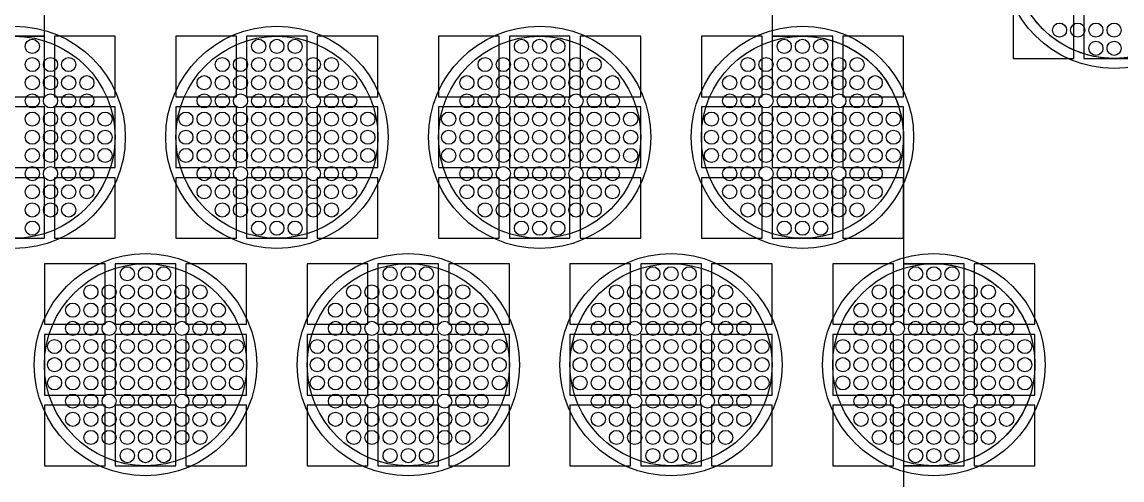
# Model space of a CAD drawing. Extents: x -49 to 54, y -38 to 38.
# Drawn here: x -37.28 to -31.84, y -8.43 to -6.16 of the extents above; entities that cross this region are included whole.
import ezdxf

# ---------------------------------------------------------------- set-up
doc = ezdxf.new("R2010")
doc.units = 0
for name, color, linetype in [('BACK_LAYER', 5, 'CONTINUOUS'), ('COND_LAYER_LOWER_ELECTRODE', 6, 'CONTINUOUS'), ('CONDUCTIVE_LAYER_BACK_LAYER', 2, 'CONTINUOUS'), ('EMITTER', 3, 'CONTINUOUS'), ('LOWER_ELECTRODE', 1, 'CONTINUOUS')]:
    doc.layers.add(name, color=color, linetype=linetype)

msp = doc.modelspace()

# ---------------------------------------------------------------- linework, layer by layer
at = {"layer": 'BACK_LAYER'}
for points in [[(-32.3802, -6.3386), (-32.0802, -6.3386), (-32.0802, -6.0386), (-32.3802, -6.0386)], [(-32.0302, -6.3386), (-31.7302, -6.3386), (-31.7302, -6.0386), (-32.0302, -6.0386)], [(-37.4721, -6.5288), (-37.1721, -6.5288), (-37.1721, -6.2288), (-37.4721, -6.2288)], [(-37.1221, -6.5288), (-36.8221, -6.5288), (-36.8221, -6.2288), (-37.1221, -6.2288)], [(-36.5221, -6.5288), (-36.2221, -6.5288), (-36.2221, -6.2288), (-36.5221, -6.2288)], [(-36.1721, -6.5288), (-35.8721, -6.5288), (-35.8721, -6.2288), (-36.1721, -6.2288)], [(-35.8221, -6.5288), (-35.5221, -6.5288), (-35.5221, -6.2288), (-35.8221, -6.2288)], [(-35.2221, -6.5288), (-34.9221, -6.5288), (-34.9221, -6.2288), (-35.2221, -6.2288)], [(-34.8721, -6.5288), (-34.5721, -6.5288), (-34.5721, -6.2288), (-34.8721, -6.2288)], [(-34.5221, -6.5288), (-34.2221, -6.5288), (-34.2221, -6.2288), (-34.5221, -6.2288)], [(-33.9221, -6.5288), (-33.6221, -6.5288), (-33.6221, -6.2288), (-33.9221, -6.2288)], [(-33.5721, -6.5288), (-33.2721, -6.5288), (-33.2721, -6.2288), (-33.5721, -6.2288)], [(-33.2221, -6.5288), (-32.9221, -6.5288), (-32.9221, -6.2288), (-33.2221, -6.2288)], [(-37.4721, -6.8788), (-37.1721, -6.8788), (-37.1721, -6.5788), (-37.4721, -6.5788)], [(-37.1221, -6.8788), (-36.8221, -6.8788), (-36.8221, -6.5788), (-37.1221, -6.5788)], [(-36.5221, -6.8788), (-36.2221, -6.8788), (-36.2221, -6.5788), (-36.5221, -6.5788)], [(-36.1721, -6.8788), (-35.8721, -6.8788), (-35.8721, -6.5788), (-36.1721, -6.5788)], [(-35.8221, -6.8788), (-35.5221, -6.8788), (-35.5221, -6.5788), (-35.8221, -6.5788)], [(-35.2221, -6.8788), (-34.9221, -6.8788), (-34.9221, -6.5788), (-35.2221, -6.5788)], [(-34.8721, -6.8788), (-34.5721, -6.8788), (-34.5721, -6.5788), (-34.8721, -6.5788)], [(-34.5221, -6.8788), (-34.2221, -6.8788), (-34.2221, -6.5788), (-34.5221, -6.5788)], [(-33.9221, -6.8788), (-33.6221, -6.8788), (-33.6221, -6.5788), (-33.9221, -6.5788)], [(-33.5721, -6.8788), (-33.2721, -6.8788), (-33.2721, -6.5788), (-33.5721, -6.5788)], [(-33.2221, -6.8788), (-32.9221, -6.8788), (-32.9221, -6.5788), (-33.2221, -6.5788)], [(-37.4721, -7.2288), (-37.1721, -7.2288), (-37.1721, -6.9288), (-37.4721, -6.9288)], [(-37.1221, -7.2288), (-36.8221, -7.2288), (-36.8221, -6.9288), (-37.1221, -6.9288)], [(-36.5221, -7.2288), (-36.2221, -7.2288), (-36.2221, -6.9288), (-36.5221, -6.9288)], [(-36.1721, -7.2288), (-35.8721, -7.2288), (-35.8721, -6.9288), (-36.1721, -6.9288)], [(-35.8221, -7.2288), (-35.5221, -7.2288), (-35.5221, -6.9288), (-35.8221, -6.9288)], [(-35.2221, -7.2288), (-34.9221, -7.2288), (-34.9221, -6.9288), (-35.2221, -6.9288)], [(-34.8721, -7.2288), (-34.5721, -7.2288), (-34.5721, -6.9288), (-34.8721, -6.9288)], [(-34.5221, -7.2288), (-34.2221, -7.2288), (-34.2221, -6.9288), (-34.5221, -6.9288)], [(-33.9221, -7.2288), (-33.6221, -7.2288), (-33.6221, -6.9288), (-33.9221, -6.9288)], [(-33.5721, -7.2288), (-33.2721, -7.2288), (-33.2721, -6.9288), (-33.5721, -6.9288)], [(-33.2221, -7.2288), (-32.9221, -7.2288), (-32.9221, -6.9288), (-33.2221, -6.9288)], [(-37.1721, -7.6546), (-36.8721, -7.6546), (-36.8721, -7.3546), (-37.1721, -7.3546)], [(-36.8221, -7.6546), (-36.5221, -7.6546), (-36.5221, -7.3546), (-36.8221, -7.3546)], [(-36.4721, -7.6546), (-36.1721, -7.6546), (-36.1721, -7.3546), (-36.4721, -7.3546)], [(-35.8721, -7.6546), (-35.5721, -7.6546), (-35.5721, -7.3546), (-35.8721, -7.3546)], [(-35.5221, -7.6546), (-35.2221, -7.6546), (-35.2221, -7.3546), (-35.5221, -7.3546)], [(-35.1721, -7.6546), (-34.8721, -7.6546), (-34.8721, -7.3546), (-35.1721, -7.3546)], [(-34.5721, -7.6546), (-34.2721, -7.6546), (-34.2721, -7.3546), (-34.5721, -7.3546)], [(-34.2221, -7.6546), (-33.9221, -7.6546), (-33.9221, -7.3546), (-34.2221, -7.3546)], [(-33.8721, -7.6546), (-33.5721, -7.6546), (-33.5721, -7.3546), (-33.8721, -7.3546)], [(-33.2721, -7.6546), (-32.9721, -7.6546), (-32.9721, -7.3546), (-33.2721, -7.3546)], [(-32.9221, -7.6546), (-32.6221, -7.6546), (-32.6221, -7.3546), (-32.9221, -7.3546)], [(-32.5721, -7.6546), (-32.2721, -7.6546), (-32.2721, -7.3546), (-32.5721, -7.3546)], [(-37.1721, -8.0046), (-36.8721, -8.0046), (-36.8721, -7.7046), (-37.1721, -7.7046)], [(-36.8221, -8.0046), (-36.5221, -8.0046), (-36.5221, -7.7046), (-36.8221, -7.7046)], [(-36.4721, -8.0046), (-36.1721, -8.0046), (-36.1721, -7.7046), (-36.4721, -7.7046)], [(-35.8721, -8.0046), (-35.5721, -8.0046), (-35.5721, -7.7046), (-35.8721, -7.7046)], [(-35.5221, -8.0046), (-35.2221, -8.0046), (-35.2221, -7.7046), (-35.5221, -7.7046)], [(-35.1721, -8.0046), (-34.8721, -8.0046), (-34.8721, -7.7046), (-35.1721, -7.7046)], [(-34.5721, -8.0046), (-34.2721, -8.0046), (-34.2721, -7.7046), (-34.5721, -7.7046)], [(-34.2221, -8.0046), (-33.9221, -8.0046), (-33.9221, -7.7046), (-34.2221, -7.7046)], [(-33.8721, -8.0046), (-33.5721, -8.0046), (-33.5721, -7.7046), (-33.8721, -7.7046)], [(-33.2721, -8.0046), (-32.9721, -8.0046), (-32.9721, -7.7046), (-33.2721, -7.7046)], [(-32.9221, -8.0046), (-32.6221, -8.0046), (-32.6221, -7.7046), (-32.9221, -7.7046)], [(-32.5721, -8.0046), (-32.2721, -8.0046), (-32.2721, -7.7046), (-32.5721, -7.7046)], [(-37.1721, -8.3546), (-36.8721, -8.3546), (-36.8721, -8.0546), (-37.1721, -8.0546)], [(-36.8221, -8.3546), (-36.5221, -8.3546), (-36.5221, -8.0546), (-36.8221, -8.0546)], [(-36.4721, -8.3546), (-36.1721, -8.3546), (-36.1721, -8.0546), (-36.4721, -8.0546)], [(-35.8721, -8.3546), (-35.5721, -8.3546), (-35.5721, -8.0546), (-35.8721, -8.0546)], [(-35.5221, -8.3546), (-35.2221, -8.3546), (-35.2221, -8.0546), (-35.5221, -8.0546)], [(-35.1721, -8.3546), (-34.8721, -8.3546), (-34.8721, -8.0546), (-35.1721, -8.0546)], [(-34.5721, -8.3546), (-34.2721, -8.3546), (-34.2721, -8.0546), (-34.5721, -8.0546)], [(-34.2221, -8.3546), (-33.9221, -8.3546), (-33.9221, -8.0546), (-34.2221, -8.0546)], [(-33.8721, -8.3546), (-33.5721, -8.3546), (-33.5721, -8.0546), (-33.8721, -8.0546)], [(-33.2721, -8.3546), (-32.9721, -8.3546), (-32.9721, -8.0546), (-33.2721, -8.0546)], [(-32.9221, -8.3546), (-32.6221, -8.3546), (-32.6221, -8.0546), (-32.9221, -8.0546)], [(-32.5721, -8.3546), (-32.2721, -8.3546), (-32.2721, -8.0546), (-32.5721, -8.0546)]]:
    msp.add_lwpolyline(points, close=True, dxfattribs=at)
at = {"layer": 'COND_LAYER_LOWER_ELECTRODE'}
for centre in [(-31.8802, -5.8386), (-37.3221, -6.7288), (-36.0221, -6.7288), (-34.7221, -6.7288), (-33.4221, -6.7288), (-36.6721, -7.8546), (-35.3721, -7.8546), (-34.0721, -7.8546), (-32.7721, -7.8546)]:
    msp.add_circle(centre, 0.55, dxfattribs=at)
at = {"layer": 'CONDUCTIVE_LAYER_BACK_LAYER'}
for points in [[(-37.332, -6.2289), (-37.1721, -6.2289), (-37.1721, -5.603)], [(-33.5721, -5.603), (-33.5721, -6.2289), (-33.4121, -6.2289), (-33.3923, -6.2297), (-33.3725, -6.2313), (-33.3527, -6.2336), (-33.3331, -6.2368), (-33.3136, -6.2407), (-33.2943, -6.2454), (-33.2752, -6.2509), (-33.2563, -6.2571), (-33.2376, -6.2641), (-33.2193, -6.2718), (-33.2013, -6.2802), (-33.1836, -6.2893), (-33.1664, -6.2992), (-33.1495, -6.3097), (-33.133, -6.3208), (-33.117, -6.3326), (-33.1015, -6.3451), (-33.0865, -6.3581), (-33.0721, -6.3718), (-33.0581, -6.386), (-33.0448, -6.4007), (-33.0321, -6.416), (-33.0199, -6.4317), (-33.0084, -6.4479), (-32.9976, -6.4646), (-32.9874, -6.4817), (-32.9779, -6.4992), (-32.9692, -6.517), (-32.9611, -6.5352), (-32.9538, -6.5537), (-32.9472, -6.5724), (-32.9413, -6.5914), (-32.9362, -6.6106), (-32.9319, -6.63), (-32.9284, -6.6496), (-32.9256, -6.6693), (-32.9237, -6.6891), (-32.9225, -6.7089), (-32.9221, -6.7288), (-32.9221, -7.3547), (-32.7621, -7.3547), (-32.7423, -7.3555), (-32.7225, -7.3571), (-32.7027, -7.3595), (-32.6831, -7.3626), (-32.6636, -7.3666), (-32.6443, -7.3713), (-32.6252, -7.3767), (-32.6063, -7.3829), (-32.5876, -7.3899), (-32.5693, -7.3976), (-32.5513, -7.406), (-32.5336, -7.4152), (-32.5164, -7.425), (-32.4995, -7.4355), (-32.483, -7.4467), (-32.467, -7.4585), (-32.4515, -7.4709), (-32.4365, -7.484), (-32.4221, -7.4976), (-32.4081, -7.5118), (-32.3948, -7.5265), (-32.3821, -7.5418), (-32.3699, -7.5575), (-32.3584, -7.5738), (-32.3476, -7.5904), (-32.3374, -7.6075), (-32.3279, -7.625), (-32.3192, -7.6428), (-32.3111, -7.661), (-32.3038, -7.6795), (-32.2972, -7.6982), (-32.2913, -7.7173), (-32.2862, -7.7365), (-32.2819, -7.7559), (-32.2784, -7.7754), (-32.2756, -7.7951), (-32.2737, -7.8149), (-32.2725, -7.8348), (-32.2721, -7.8546), (-32.2725, -7.8745), (-32.2737, -7.8944), (-32.2756, -7.9142), (-32.2784, -7.9338), (-32.2819, -7.9534), (-32.2862, -7.9728), (-32.2913, -7.992), (-32.2972, -8.011), (-32.3038, -8.0298), (-32.3111, -8.0483), (-32.3192, -8.0665), (-32.3279, -8.0843), (-32.3374, -8.1018), (-32.3476, -8.1189), (-32.3584, -8.1355), (-32.3699, -8.1517), (-32.3821, -8.1675), (-32.3948, -8.1828), (-32.4081, -8.1975), (-32.4221, -8.2117), (-32.4365, -8.2253), (-32.4515, -8.2384), (-32.467, -8.2508), (-32.483, -8.2626), (-32.4995, -8.2738), (-32.5164, -8.2843), (-32.5336, -8.2941), (-32.5513, -8.3033), (-32.5693, -8.3117), (-32.5876, -8.3194), (-32.6063, -8.3264), (-32.6252, -8.3326), (-32.6443, -8.338), (-32.6636, -8.3427), (-32.6831, -8.3467), (-32.7027, -8.3498), (-32.7225, -8.3522), (-32.7423, -8.3538), (-32.7621, -8.3545), (-32.9221, -8.3545), (-32.9221, -8.9805)], [(-31.7302, -6.3385), (-31.8902, -6.3385), (-31.91, -6.3377), (-31.9298, -6.3362), (-31.9496, -6.3338), (-31.9692, -6.3306), (-31.9887, -6.3267), (-32.008, -6.322), (-32.0271, -6.3165), (-32.046, -6.3103), (-32.0647, -6.3034), (-32.083, -6.2957), (-32.101, -6.2872), (-32.1187, -6.2781), (-32.1359, -6.2683), (-32.1528, -6.2578), (-32.1693, -6.2466), (-32.1853, -6.2348), (-32.2008, -6.2224), (-32.2158, -6.2093), (-32.2302, -6.1957), (-32.2442, -6.1815), (-32.2575, -6.1667), (-32.2703, -6.1515)]]:
    msp.add_lwpolyline(points, dxfattribs=at)
at = {"layer": 'EMITTER'}
for centre in [(-31.8802, -5.8386), (-37.3221, -6.7288), (-36.0221, -6.7288), (-34.7221, -6.7288), (-33.4221, -6.7288), (-36.6721, -7.8546), (-35.3721, -7.8546), (-34.0721, -7.8546), (-32.7721, -7.8546)]:
    msp.add_circle(centre, 0.5, dxfattribs=at)
at = {"layer": 'LOWER_ELECTRODE'}
for centre in [(-32.1502, -6.1986), (-32.0602, -6.1986), (-31.9702, -6.1986), (-31.8802, -6.1986), (-37.2321, -6.2788), (-36.1121, -6.2788), (-36.0221, -6.2788), (-35.9321, -6.2788), (-34.8121, -6.2788), (-34.7221, -6.2788), (-34.6321, -6.2788), (-33.5121, -6.2788), (-33.4221, -6.2788), (-33.3321, -6.2788), (-31.9702, -6.2886), (-31.8802, -6.2886), (-37.2321, -6.3688), (-37.1421, -6.3688), (-37.0521, -6.3688), (-36.2921, -6.3688), (-36.2021, -6.3688), (-36.1121, -6.3688), (-36.0221, -6.3688), (-35.9321, -6.3688), (-35.8421, -6.3688), (-35.7521, -6.3688), (-34.9921, -6.3688), (-34.9021, -6.3688), (-34.8121, -6.3688), (-34.7221, -6.3688), (-34.6321, -6.3688), (-34.5421, -6.3688), (-34.4521, -6.3688), (-33.6921, -6.3688), (-33.6021, -6.3688), (-33.5121, -6.3688), (-33.4221, -6.3688), (-33.3321, -6.3688), (-33.2421, -6.3688), (-33.1521, -6.3688), (-37.2321, -6.4588), (-37.1421, -6.4588), (-37.0521, -6.4588), (-36.9621, -6.4588), (-36.3821, -6.4588), (-36.2921, -6.4588), (-36.2021, -6.4588), (-36.1121, -6.4588), (-36.0221, -6.4588), (-35.9321, -6.4588), (-35.8421, -6.4588), (-35.7521, -6.4588), (-35.6621, -6.4588), (-35.0821, -6.4588), (-34.9921, -6.4588), (-34.9021, -6.4588), (-34.8121, -6.4588), (-34.7221, -6.4588), (-34.6321, -6.4588), (-34.5421, -6.4588), (-34.4521, -6.4588), (-34.3621, -6.4588), (-33.7821, -6.4588), (-33.6921, -6.4588), (-33.6021, -6.4588), (-33.5121, -6.4588), (-33.4221, -6.4588), (-33.3321, -6.4588), (-33.2421, -6.4588), (-33.1521, -6.4588), (-33.0621, -6.4588), (-37.2321, -6.5488), (-37.1421, -6.5488), (-37.0521, -6.5488), (-36.9621, -6.5488), (-36.3821, -6.5488), (-36.2921, -6.5488), (-36.2021, -6.5488), (-36.1121, -6.5488), (-36.0221, -6.5488), (-35.9321, -6.5488), (-35.8421, -6.5488), (-35.7521, -6.5488), (-35.6621, -6.5488), (-35.0821, -6.5488), (-34.9921, -6.5488), (-34.9021, -6.5488), (-34.8121, -6.5488), (-34.7221, -6.5488), (-34.6321, -6.5488), (-34.5421, -6.5488), (-34.4521, -6.5488), (-34.3621, -6.5488), (-33.7821, -6.5488), (-33.6921, -6.5488), (-33.6021, -6.5488), (-33.5121, -6.5488), (-33.4221, -6.5488), (-33.3321, -6.5488), (-33.2421, -6.5488), (-33.1521, -6.5488), (-33.0621, -6.5488), (-37.2321, -6.6388), (-37.1421, -6.6388), (-37.0521, -6.6388), (-36.9621, -6.6388), (-36.8721, -6.6388), (-36.4721, -6.6388), (-36.3821, -6.6388), (-36.2921, -6.6388), (-36.2021, -6.6388), (-36.1121, -6.6388), (-36.0221, -6.6388), (-35.9321, -6.6388), (-35.8421, -6.6388), (-35.7521, -6.6388), (-35.6621, -6.6388), (-35.5721, -6.6388), (-35.1721, -6.6388), (-35.0821, -6.6388), (-34.9921, -6.6388), (-34.9021, -6.6388), (-34.8121, -6.6388), (-34.7221, -6.6388), (-34.6321, -6.6388), (-34.5421, -6.6388), (-34.4521, -6.6388), (-34.3621, -6.6388), (-34.2721, -6.6388), (-33.8721, -6.6388), (-33.7821, -6.6388), (-33.6921, -6.6388), (-33.6021, -6.6388), (-33.5121, -6.6388), (-33.4221, -6.6388), (-33.3321, -6.6388), (-33.2421, -6.6388), (-33.1521, -6.6388), (-33.0621, -6.6388), (-32.9721, -6.6388), (-37.2321, -6.7288), (-37.1421, -6.7288), (-37.0521, -6.7288), (-36.9621, -6.7288), (-36.8721, -6.7288), (-36.4721, -6.7288), (-36.3821, -6.7288), (-36.2921, -6.7288), (-36.2021, -6.7288), (-36.1121, -6.7288), (-36.0221, -6.7288), (-35.9321, -6.7288), (-35.8421, -6.7288), (-35.7521, -6.7288), (-35.6621, -6.7288), (-35.5721, -6.7288), (-35.1721, -6.7288), (-35.0821, -6.7288), (-34.9921, -6.7288), (-34.9021, -6.7288), (-34.8121, -6.7288), (-34.7221, -6.7288), (-34.6321, -6.7288), (-34.5421, -6.7288), (-34.4521, -6.7288), (-34.3621, -6.7288), (-34.2721, -6.7288), (-33.8721, -6.7288), (-33.7821, -6.7288), (-33.6921, -6.7288), (-33.6021, -6.7288), (-33.5121, -6.7288), (-33.4221, -6.7288), (-33.3321, -6.7288), (-33.2421, -6.7288), (-33.1521, -6.7288), (-33.0621, -6.7288), (-32.9721, -6.7288), (-37.2321, -6.8188), (-37.1421, -6.8188), (-37.0521, -6.8188), (-36.9621, -6.8188), (-36.8721, -6.8188), (-36.4721, -6.8188), (-36.3821, -6.8188), (-36.2921, -6.8188), (-36.2021, -6.8188), (-36.1121, -6.8188), (-36.0221, -6.8188), (-35.9321, -6.8188), (-35.8421, -6.8188), (-35.7521, -6.8188), (-35.6621, -6.8188), (-35.5721, -6.8188), (-35.1721, -6.8188), (-35.0821, -6.8188), (-34.9921, -6.8188), (-34.9021, -6.8188), (-34.8121, -6.8188), (-34.7221, -6.8188), (-34.6321, -6.8188), (-34.5421, -6.8188), (-34.4521, -6.8188), (-34.3621, -6.8188), (-34.2721, -6.8188), (-33.8721, -6.8188), (-33.7821, -6.8188), (-33.6921, -6.8188), (-33.6021, -6.8188), (-33.5121, -6.8188), (-33.4221, -6.8188), (-33.3321, -6.8188), (-33.2421, -6.8188), (-33.1521, -6.8188), (-33.0621, -6.8188), (-32.9721, -6.8188), (-37.2321, -6.9088), (-37.1421, -6.9088), (-37.0521, -6.9088), (-36.9621, -6.9088), (-36.3821, -6.9088), (-36.2921, -6.9088), (-36.2021, -6.9088), (-36.1121, -6.9088), (-36.0221, -6.9088), (-35.9321, -6.9088), (-35.8421, -6.9088), (-35.7521, -6.9088), (-35.6621, -6.9088), (-35.0821, -6.9088), (-34.9921, -6.9088), (-34.9021, -6.9088), (-34.8121, -6.9088), (-34.7221, -6.9088), (-34.6321, -6.9088), (-34.5421, -6.9088), (-34.4521, -6.9088), (-34.3621, -6.9088), (-33.7821, -6.9088), (-33.6921, -6.9088), (-33.6021, -6.9088), (-33.5121, -6.9088), (-33.4221, -6.9088), (-33.3321, -6.9088), (-33.2421, -6.9088), (-33.1521, -6.9088), (-33.0621, -6.9088), (-37.2321, -6.9988), (-37.1421, -6.9988), (-37.0521, -6.9988), (-36.9621, -6.9988), (-36.3821, -6.9988), (-36.2921, -6.9988), (-36.2021, -6.9988), (-36.1121, -6.9988), (-36.0221, -6.9988), (-35.9321, -6.9988), (-35.8421, -6.9988), (-35.7521, -6.9988), (-35.6621, -6.9988), (-35.0821, -6.9988), (-34.9921, -6.9988), (-34.9021, -6.9988), (-34.8121, -6.9988), (-34.7221, -6.9988), (-34.6321, -6.9988), (-34.5421, -6.9988), (-34.4521, -6.9988), (-34.3621, -6.9988), (-33.7821, -6.9988), (-33.6921, -6.9988), (-33.6021, -6.9988), (-33.5121, -6.9988), (-33.4221, -6.9988), (-33.3321, -6.9988), (-33.2421, -6.9988), (-33.1521, -6.9988), (-33.0621, -6.9988), (-37.2321, -7.0888), (-37.1421, -7.0888), (-37.0521, -7.0888), (-36.2921, -7.0888), (-36.2021, -7.0888), (-36.1121, -7.0888), (-36.0221, -7.0888), (-35.9321, -7.0888), (-35.8421, -7.0888), (-35.7521, -7.0888), (-34.9921, -7.0888), (-34.9021, -7.0888), (-34.8121, -7.0888), (-34.7221, -7.0888), (-34.6321, -7.0888), (-34.5421, -7.0888), (-34.4521, -7.0888), (-33.6921, -7.0888), (-33.6021, -7.0888), (-33.5121, -7.0888), (-33.4221, -7.0888), (-33.3321, -7.0888), (-33.2421, -7.0888), (-33.1521, -7.0888), (-37.2321, -7.1788), (-36.1121, -7.1788), (-36.0221, -7.1788), (-35.9321, -7.1788), (-34.8121, -7.1788), (-34.7221, -7.1788), (-34.6321, -7.1788), (-33.5121, -7.1788), (-33.4221, -7.1788), (-33.3321, -7.1788), (-36.7621, -7.4046), (-36.6721, -7.4046), (-36.5821, -7.4046), (-35.4621, -7.4046), (-35.3721, -7.4046), (-35.2821, -7.4046), (-34.1621, -7.4046), (-34.0721, -7.4046), (-33.9821, -7.4046), (-32.8621, -7.4046), (-32.7721, -7.4046), (-32.6821, -7.4046), (-36.9421, -7.4946), (-36.8521, -7.4946), (-36.7621, -7.4946), (-36.6721, -7.4946), (-36.5821, -7.4946), (-36.4921, -7.4946), (-36.4021, -7.4946), (-35.6421, -7.4946), (-35.5521, -7.4946), (-35.4621, -7.4946), (-35.3721, -7.4946), (-35.2821, -7.4946), (-35.1921, -7.4946), (-35.1021, -7.4946), (-34.3421, -7.4946), (-34.2521, -7.4946), (-34.1621, -7.4946), (-34.0721, -7.4946), (-33.9821, -7.4946), (-33.8921, -7.4946), (-33.8021, -7.4946), (-33.0421, -7.4946), (-32.9521, -7.4946), (-32.8621, -7.4946), (-32.7721, -7.4946), (-32.6821, -7.4946), (-32.5921, -7.4946), (-32.5021, -7.4946), (-37.0321, -7.5846), (-36.9421, -7.5846), (-36.8521, -7.5846), (-36.7621, -7.5846), (-36.6721, -7.5846), (-36.5821, -7.5846), (-36.4921, -7.5846), (-36.4021, -7.5846), (-36.3121, -7.5846), (-35.7321, -7.5846), (-35.6421, -7.5846), (-35.5521, -7.5846), (-35.4621, -7.5846), (-35.3721, -7.5846), (-35.2821, -7.5846), (-35.1921, -7.5846), (-35.1021, -7.5846), (-35.0121, -7.5846), (-34.4321, -7.5846), (-34.3421, -7.5846), (-34.2521, -7.5846), (-34.1621, -7.5846), (-34.0721, -7.5846), (-33.9821, -7.5846), (-33.8921, -7.5846), (-33.8021, -7.5846), (-33.7121, -7.5846), (-33.1321, -7.5846), (-33.0421, -7.5846), (-32.9521, -7.5846), (-32.8621, -7.5846), (-32.7721, -7.5846), (-32.6821, -7.5846), (-32.5921, -7.5846), (-32.5021, -7.5846), (-32.4121, -7.5846), (-37.0321, -7.6746), (-36.9421, -7.6746), (-36.8521, -7.6746), (-36.7621, -7.6746), (-36.6721, -7.6746), (-36.5821, -7.6746), (-36.4921, -7.6746), (-36.4021, -7.6746), (-36.3121, -7.6746), (-35.7321, -7.6746), (-35.6421, -7.6746), (-35.5521, -7.6746), (-35.4621, -7.6746), (-35.3721, -7.6746), (-35.2821, -7.6746), (-35.1921, -7.6746), (-35.1021, -7.6746), (-35.0121, -7.6746), (-34.4321, -7.6746), (-34.3421, -7.6746), (-34.2521, -7.6746), (-34.1621, -7.6746), (-34.0721, -7.6746), (-33.9821, -7.6746), (-33.8921, -7.6746), (-33.8021, -7.6746), (-33.7121, -7.6746), (-33.1321, -7.6746), (-33.0421, -7.6746), (-32.9521, -7.6746), (-32.8621, -7.6746), (-32.7721, -7.6746), (-32.6821, -7.6746), (-32.5921, -7.6746), (-32.5021, -7.6746), (-32.4121, -7.6746), (-37.1221, -7.7646), (-37.0321, -7.7646), (-36.9421, -7.7646), (-36.8521, -7.7646), (-36.7621, -7.7646), (-36.6721, -7.7646), (-36.5821, -7.7646), (-36.4921, -7.7646), (-36.4021, -7.7646), (-36.3121, -7.7646), (-36.2221, -7.7646), (-35.8221, -7.7646), (-35.7321, -7.7646), (-35.6421, -7.7646), (-35.5521, -7.7646), (-35.4621, -7.7646), (-35.3721, -7.7646), (-35.2821, -7.7646), (-35.1921, -7.7646), (-35.1021, -7.7646), (-35.0121, -7.7646), (-34.9221, -7.7646), (-34.5221, -7.7646), (-34.4321, -7.7646), (-34.3421, -7.7646), (-34.2521, -7.7646), (-34.1621, -7.7646), (-34.0721, -7.7646), (-33.9821, -7.7646), (-33.8921, -7.7646), (-33.8021, -7.7646), (-33.7121, -7.7646), (-33.6221, -7.7646), (-33.2221, -7.7646), (-33.1321, -7.7646), (-33.0421, -7.7646), (-32.9521, -7.7646), (-32.8621, -7.7646), (-32.7721, -7.7646), (-32.6821, -7.7646), (-32.5921, -7.7646), (-32.5021, -7.7646), (-32.4121, -7.7646), (-32.3221, -7.7646), (-37.1221, -7.8546), (-37.0321, -7.8546), (-36.9421, -7.8546), (-36.8521, -7.8546), (-36.7621, -7.8546), (-36.6721, -7.8546), (-36.5821, -7.8546), (-36.4921, -7.8546), (-36.4021, -7.8546), (-36.3121, -7.8546), (-36.2221, -7.8546), (-35.8221, -7.8546), (-35.7321, -7.8546), (-35.6421, -7.8546), (-35.5521, -7.8546), (-35.4621, -7.8546), (-35.3721, -7.8546), (-35.2821, -7.8546), (-35.1921, -7.8546), (-35.1021, -7.8546), (-35.0121, -7.8546), (-34.9221, -7.8546), (-34.5221, -7.8546), (-34.4321, -7.8546), (-34.3421, -7.8546), (-34.2521, -7.8546), (-34.1621, -7.8546), (-34.0721, -7.8546), (-33.9821, -7.8546), (-33.8921, -7.8546), (-33.8021, -7.8546), (-33.7121, -7.8546), (-33.6221, -7.8546), (-33.2221, -7.8546), (-33.1321, -7.8546), (-33.0421, -7.8546), (-32.9521, -7.8546), (-32.8621, -7.8546), (-32.7721, -7.8546), (-32.6821, -7.8546), (-32.5921, -7.8546), (-32.5021, -7.8546), (-32.4121, -7.8546), (-32.3221, -7.8546), (-37.1221, -7.9446), (-37.0321, -7.9446), (-36.9421, -7.9446), (-36.8521, -7.9446), (-36.7621, -7.9446), (-36.6721, -7.9446), (-36.5821, -7.9446), (-36.4921, -7.9446), (-36.4021, -7.9446), (-36.3121, -7.9446), (-36.2221, -7.9446), (-35.8221, -7.9446), (-35.7321, -7.9446), (-35.6421, -7.9446), (-35.5521, -7.9446), (-35.4621, -7.9446), (-35.3721, -7.9446), (-35.2821, -7.9446), (-35.1921, -7.9446), (-35.1021, -7.9446), (-35.0121, -7.9446), (-34.9221, -7.9446), (-34.5221, -7.9446), (-34.4321, -7.9446), (-34.3421, -7.9446), (-34.2521, -7.9446), (-34.1621, -7.9446), (-34.0721, -7.9446), (-33.9821, -7.9446), (-33.8921, -7.9446), (-33.8021, -7.9446), (-33.7121, -7.9446), (-33.6221, -7.9446), (-33.2221, -7.9446), (-33.1321, -7.9446), (-33.0421, -7.9446), (-32.9521, -7.9446), (-32.8621, -7.9446), (-32.7721, -7.9446), (-32.6821, -7.9446), (-32.5921, -7.9446), (-32.5021, -7.9446), (-32.4121, -7.9446), (-32.3221, -7.9446), (-37.0321, -8.0346), (-36.9421, -8.0346), (-36.8521, -8.0346), (-36.7621, -8.0346), (-36.6721, -8.0346), (-36.5821, -8.0346), (-36.4921, -8.0346), (-36.4021, -8.0346), (-36.3121, -8.0346), (-35.7321, -8.0346), (-35.6421, -8.0346), (-35.5521, -8.0346), (-35.4621, -8.0346), (-35.3721, -8.0346), (-35.2821, -8.0346), (-35.1921, -8.0346), (-35.1021, -8.0346), (-35.0121, -8.0346), (-34.4321, -8.0346), (-34.3421, -8.0346), (-34.2521, -8.0346), (-34.1621, -8.0346), (-34.0721, -8.0346), (-33.9821, -8.0346), (-33.8921, -8.0346), (-33.8021, -8.0346), (-33.7121, -8.0346), (-33.1321, -8.0346), (-33.0421, -8.0346), (-32.9521, -8.0346), (-32.8621, -8.0346), (-32.7721, -8.0346), (-32.6821, -8.0346), (-32.5921, -8.0346), (-32.5021, -8.0346), (-32.4121, -8.0346), (-37.0321, -8.1246), (-36.9421, -8.1246), (-36.8521, -8.1246), (-36.7621, -8.1246), (-36.6721, -8.1246), (-36.5821, -8.1246), (-36.4921, -8.1246), (-36.4021, -8.1246), (-36.3121, -8.1246), (-35.7321, -8.1246), (-35.6421, -8.1246), (-35.5521, -8.1246), (-35.4621, -8.1246), (-35.3721, -8.1246), (-35.2821, -8.1246), (-35.1921, -8.1246), (-35.1021, -8.1246), (-35.0121, -8.1246), (-34.4321, -8.1246), (-34.3421, -8.1246), (-34.2521, -8.1246), (-34.1621, -8.1246), (-34.0721, -8.1246), (-33.9821, -8.1246), (-33.8921, -8.1246), (-33.8021, -8.1246), (-33.7121, -8.1246), (-33.1321, -8.1246), (-33.0421, -8.1246), (-32.9521, -8.1246), (-32.8621, -8.1246), (-32.7721, -8.1246), (-32.6821, -8.1246), (-32.5921, -8.1246), (-32.5021, -8.1246), (-32.4121, -8.1246), (-36.9421, -8.2146), (-36.8521, -8.2146), (-36.7621, -8.2146), (-36.6721, -8.2146), (-36.5821, -8.2146), (-36.4921, -8.2146), (-36.4021, -8.2146), (-35.6421, -8.2146), (-35.5521, -8.2146), (-35.4621, -8.2146), (-35.3721, -8.2146), (-35.2821, -8.2146), (-35.1921, -8.2146), (-35.1021, -8.2146), (-34.3421, -8.2146), (-34.2521, -8.2146), (-34.1621, -8.2146), (-34.0721, -8.2146), (-33.9821, -8.2146), (-33.8921, -8.2146), (-33.8021, -8.2146), (-33.0421, -8.2146), (-32.9521, -8.2146), (-32.8621, -8.2146), (-32.7721, -8.2146), (-32.6821, -8.2146), (-32.5921, -8.2146), (-32.5021, -8.2146), (-36.7621, -8.3046), (-36.6721, -8.3046), (-36.5821, -8.3046), (-35.4621, -8.3046), (-35.3721, -8.3046), (-35.2821, -8.3046), (-34.1621, -8.3046), (-34.0721, -8.3046), (-33.9821, -8.3046), (-32.8621, -8.3046), (-32.7721, -8.3046), (-32.6821, -8.3046)]:
    msp.add_circle(centre, 0.035, dxfattribs=at)

doc.saveas('drawing.dxf')
